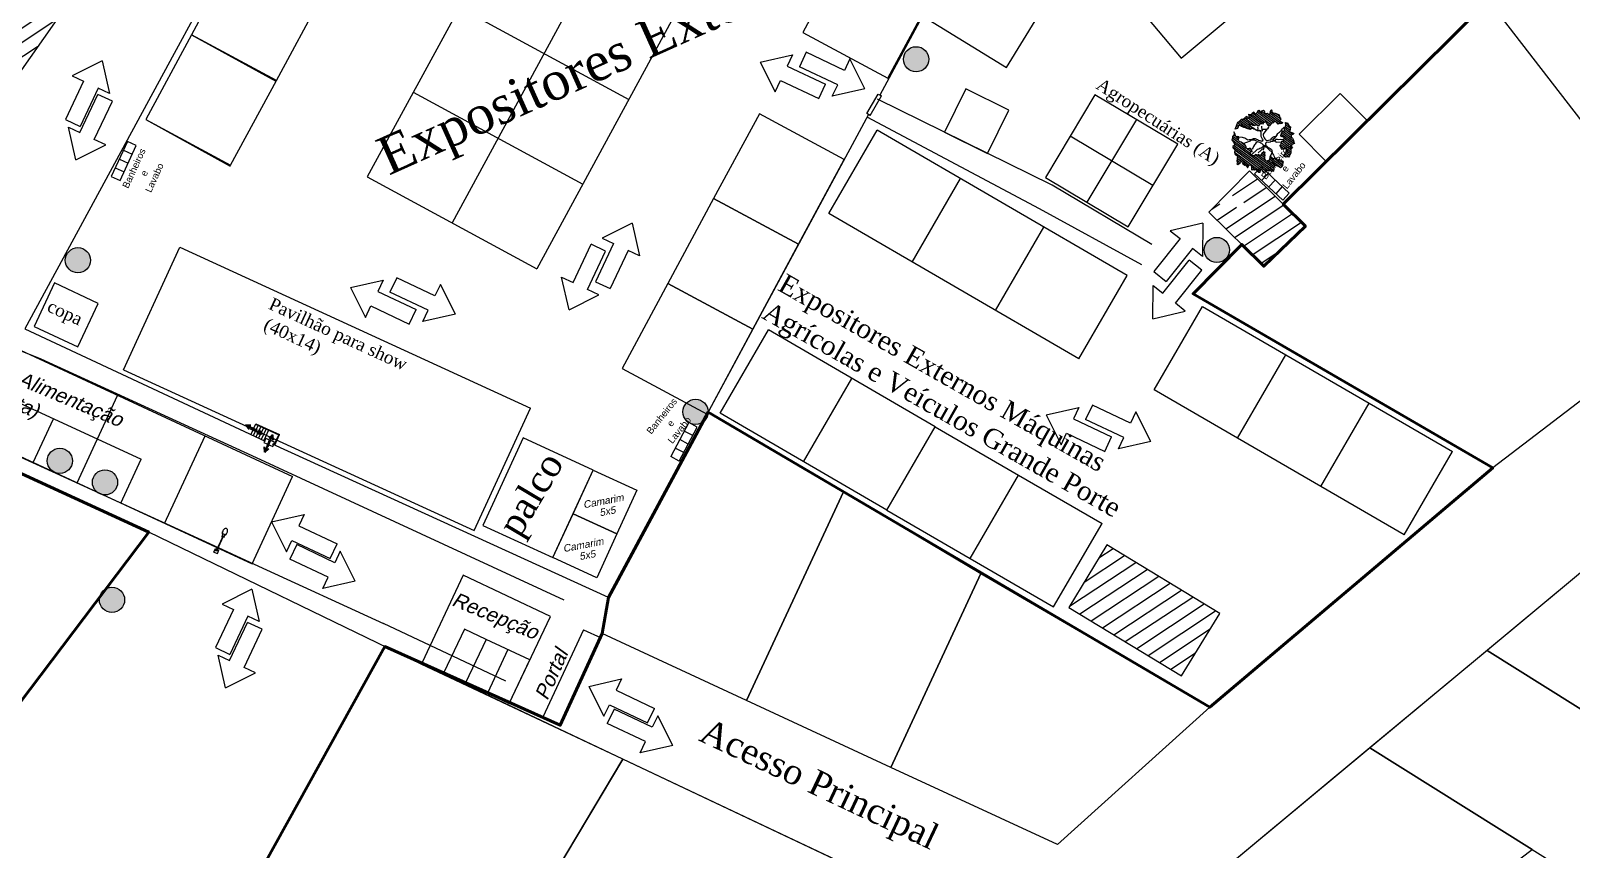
# Model space of a CAD drawing. Header units: metres. Extents: x 2113 to 5678, y -2764 to 956.
# Drawn here: x 3140.4 to 3300.1, y 589.1 to 674 of the extents above; entities that cross this region are included whole.
import ezdxf

# ---------------------------------------------------------------- set-up
doc = ezdxf.new("R2010")
doc.units = ezdxf.units.M
doc.header["$MEASUREMENT"] = 0
doc.linetypes.add('CONTINUO', pattern=[0])
for name, color, linetype in [('arvo', 7, 'Continuous'), ('ATUALIZADO', 4, 'Continuous'), ('ESTRUTURA', 7, 'Continuous'), ('PAREDE', 7, 'Continuous'), ('POSTE', 2, 'CONTINUO'), ('SITE', 85, 'Continuous'), ('TELHADO', 6, 'Continuous'), ('TextoÁreas', 7, 'Continuous'), ('TXT_QUADRAFISCAL_5000', 7, 'Continuous')]:
    doc.layers.add(name, color=color, linetype=linetype)
doc.styles.add('ROMANS', font='romans.shx')
doc.styles.get("Standard").update_dxf_attribs({"font": 'arial.ttf'})
doc.styles.add('TimesNewRoman', font='times.ttf')
doc.styles.add('util2000', font='arial.ttf', dxfattribs={"oblique": 12.000028})
pattern_1 = [(45, (14080.07, 98509.164), (-15.9099, 15.9099), [])]

# ---------------------------------------------------------------- blocks, each defined once
blk = doc.blocks.new('Setaxr01')
for p, q in [((1500, 0), (925, 450)), ((925, 450), (925, 175)), ((925, 175), (0, 175)), ((0, 175), (0, -175)), ((1500, 0), (925, -450)), ((925, -175), (0, -175)), ((925, -450), (925, -175))]:
    blk.add_line(p, q)
blk = doc.blocks.new('poste ilumi')
at = {"layer": 'POSTE', "color": 0, "linetype": 'ByBlock'}
for p, q in [((419680.49, 6988871.32), (419680.67, 6988871.22)), ((419680.67, 6988870.96), (419680.49, 6988870.86)), ((419680.73, 6988871.22), (419680.57, 6988871.3)), ((419680.73, 6988870.96), (419680.57, 6988870.88)), ((419680.67, 6988871.22), (419680.73, 6988871.22)), ((419680.67, 6988871.22), (419680.67, 6988870.96)), ((419680.67, 6988871.2), (419680.88, 6988871.2)), ((419680.67, 6988870.98), (419680.88, 6988870.98)), ((419680.67, 6988870.96), (419680.73, 6988870.96)), ((419680.73, 6988871.22), (419680.73, 6988871.2)), ((419680.73, 6988870.98), (419680.73, 6988870.96)), ((419680.88, 6988871.2), (419681, 6988871.18)), ((419680.88, 6988871.2), (419680.88, 6988870.98)), ((419680.88, 6988870.98), (419681, 6988871)), ((419681, 6988871.18), (419681, 6988871)), ((419681, 6988871.12), (419682.09, 6988871.12)), ((419681, 6988871.06), (419682.09, 6988871.06)), ((419682.09, 6988871.12), (419682.58, 6988871.16)), ((419682.58, 6988871.02), (419682.09, 6988871.06)), ((419682.78, 6988871.29), (419682.38, 6988871.29)), ((419682.38, 6988871.15), (419682.38, 6988871.29)), ((419682.38, 6988870.89), (419682.38, 6988871.04)), ((419682.78, 6988870.89), (419682.38, 6988870.89)), ((419682.58, 6988871.16), (419682.58, 6988871.02)), ((419682.78, 6988870.89), (419682.78, 6988871.29))]:
    blk.add_line(p, q, dxfattribs=at)
for centre, radius, start, end in [((419680.18, 6988871.09), 0.168, 148.5007, 180), ((419680.18, 6988871.09), 0.168, 180, 211.4993), ((419680.27, 6988871.03), 0.276, 124.0568, 148.5007), ((419680.27, 6988871.15), 0.276, 211.4993, 235.9432), ((419680.33, 6988870.94), 0.384, 105.6417, 124.0568), ((419680.33, 6988871.24), 0.384, 235.9432, 254.3583), ((419680.37, 6988870.8), 0.531, 90, 105.6417), ((419680.37, 6988871.38), 0.531, 254.3583, 270), ((419680.37, 6988870.8), 0.531, 74.3583, 90), ((419680.37, 6988871.38), 0.531, 270, 285.6417), ((419680.41, 6988870.94), 0.384, 66.6202, 74.3583), ((419680.41, 6988871.24), 0.384, 285.6417, 293.3798)]:
    blk.add_arc(centre, radius, start, end, dxfattribs=at)
blk = doc.blocks.new('agac2')
at = {"layer": 'arvo'}
h = blk.add_hatch(dxfattribs=at)
h.set_pattern_fill('ANSI31', color=74, scale=180, style=0)
h.set_pattern_definition(pattern_1)
h.paths.add_polyline_path([(14352, 98925), (14366, 98933), (14376, 98923), (14387, 98913), (14380, 98901), (14402, 98904), (14427, 98915), (14427, 98936), (14426, 98959), (14438, 98973), (14456, 98972), (14476, 98976), (14495, 98990), (14508, 99006), (14517, 99017), (14528, 99028), (14539, 99047), (14551, 99058), (14569, 99062), (14580, 99051), (14603, 99050), (14609, 99064), (14610, 99083), (14627, 99088), (14645, 99092), (14678, 99103), (14661, 99104), (14642, 99106), (14629, 99116), (14620, 99131), (14596, 99136), (14579, 99147), (14562, 99140), (14544, 99130), (14528, 99123), (14509, 99118), (14499, 99128), (14487, 99145), (14473, 99150), (14459, 99142), (14452, 99128), (14423, 99130), (14408, 99134), (14388, 99134), (14371, 99128), (14363, 99112), (14349, 99099), (14327, 99114), (14310, 99116), (14288, 99120), (14267, 99118), (14252, 99128), (14240, 99117), (14245, 99101), (14256, 99084), (14267, 99074), (14270, 99057), (14263, 99045), (14246, 99054), (14232, 99042), (14213, 99030), (14223, 99020), (14212, 99008), (14195, 99002), (14175, 98995), (14198, 98978), (14211, 98970), (14209, 98949), (14189, 98940), (14170, 98941), (14142, 98944), (14142, 98923), (14137, 98907), (14143, 98890), (14125, 98874), (14109, 98866), (14098, 98856), (14094, 98836), (14115, 98831), (14131, 98827), (14126, 98808), (14103, 98802), (14089, 98795), (14086, 98773), (14090, 98756), (14117, 98754), (14103, 98729), (14105, 98710), (14105, 98691), (14093, 98668), (14080, 98654), (14111, 98647), (14130, 98646), (14144, 98640), (14154, 98626), (14147, 98600), (14140, 98585), (14125, 98570), (14116, 98558), (14124, 98540), (14139, 98524), (14160, 98519), (14180, 98509), (14195, 98518), (14201, 98534), (14195, 98550), (14219, 98546), (14220, 98568), (14211, 98587), (14238, 98589), (14251, 98596), (14241, 98612), (14243, 98632), (14257, 98647), (14276, 98662), (14270, 98676), (14253, 98687), (14237, 98693), (14226, 98725), (14235, 98740), (14261, 98749), (14288, 98745), (14303, 98736), (14327, 98738), (14346, 98732), (14355, 98747), (14336, 98776), (14314, 98798), (14322, 98817), (14330, 98828), (14321, 98842), (14335, 98863), (14324, 98884), (14326, 98908), (14339, 98917)])
h = blk.add_hatch(dxfattribs=at)
h.set_pattern_fill('ANSI31', color=74, scale=180, style=0)
h.set_pattern_definition(pattern_1)
h.paths.add_polyline_path([(14834, 98886), (14828, 98905), (14859, 98902), (14853, 98916), (14839, 98938), (14828, 98956), (14832, 98980), (14821, 98991), (14809, 99007), (14799, 99027), (14785, 99040), (14710, 99083), (14716, 99051), (14733, 99039), (14749, 99030), (14757, 99017), (14753, 99002), (14750, 98987), (14732, 98974), (14723, 98957), (14715, 98945), (14705, 98931), (14699, 98917), (14688, 98896), (14680, 98888), (14679, 98884), (14702, 98858), (14717, 98869), (14724, 98883), (14746, 98892), (14742, 98877), (14741, 98848), (14725, 98843), (14722, 98822), (14722, 98801), (14720, 98784), (14708, 98768), (14727, 98751), (14737, 98730), (14724, 98712), (14744, 98693), (14749, 98667), (14732, 98658), (14714, 98645), (14694, 98644), (14688, 98624), (14715, 98596), (14719, 98565), (14730, 98556), (14733, 98538), (14719, 98520), (14695, 98506), (14699, 98479), (14694, 98452), (14704, 98443), (14714, 98454), (14723, 98466), (14732, 98478), (14748, 98468), (14760, 98458), (14772, 98467), (14784, 98475), (14801, 98472), (14820, 98475), (14826, 98489), (14836, 98510), (14844, 98523), (14850, 98546), (14856, 98563), (14882, 98560), (14895, 98567), (14880, 98580), (14865, 98584), (14834, 98601), (14844, 98612), (14861, 98629), (14858, 98647), (14861, 98663), (14883, 98659), (14905, 98667), (14904, 98686), (14891, 98693), (14881, 98707), (14893, 98717), (14917, 98732), (14910, 98748), (14893, 98752), (14879, 98770), (14866, 98791), (14884, 98797), (14904, 98803), (14891, 98824), (14875, 98830), (14863, 98840), (14875, 98851), (14882, 98870), (14860, 98869), (14842, 98874)])
h = blk.add_hatch(dxfattribs=at)
h.set_pattern_fill('ANSI31', color=74, scale=180, style=0)
h.set_pattern_definition(pattern_1)
h.paths.add_polyline_path([(14491, 98453), (14455, 98469), (14460, 98486), (14448, 98494), (14415, 98510), (14399, 98525), (14387, 98516), (14368, 98512), (14353, 98505), (14351, 98484), (14368, 98458), (14361, 98444), (14342, 98445), (14317, 98453), (14300, 98460), (14290, 98472), (14269, 98492), (14252, 98487), (14241, 98470), (14244, 98450), (14238, 98435), (14251, 98417), (14268, 98411), (14291, 98395), (14307, 98390), (14345, 98384), (14347, 98365), (14367, 98372), (14395, 98367), (14402, 98352), (14407, 98327), (14425, 98333), (14446, 98334), (14463, 98336), (14479, 98344), (14498, 98357), (14518, 98354), (14537, 98356), (14528, 98335), (14532, 98316), (14544, 98324), (14556, 98339), (14562, 98353), (14575, 98367), (14600, 98356), (14634, 98346), (14645, 98363), (14667, 98374), (14686, 98376), (14695, 98387), (14701, 98406), (14665, 98405), (14651, 98413), (14637, 98423), (14612, 98430), (14587, 98436), (14597, 98454), (14581, 98470), (14539, 98493), (14522, 98486), (14519, 98470), (14508, 98456)])
at = {"layer": 'arvo', "color": 74}
for points in [[(14678, 99103), (14661, 99104), (14642, 99106), (14629, 99116), (14620, 99131), (14596, 99136), (14579, 99147), (14562, 99140), (14544, 99130), (14528, 99123), (14509, 99118), (14499, 99128), (14487, 99145), (14473, 99150), (14459, 99142), (14452, 99128), (14423, 99130), (14408, 99134), (14388, 99134), (14371, 99128), (14363, 99112), (14349, 99099), (14327, 99114), (14310, 99116), (14288, 99120), (14267, 99118), (14252, 99128), (14240, 99117), (14245, 99101), (14256, 99084), (14267, 99074), (14270, 99057), (14263, 99045), (14246, 99054), (14232, 99042), (14213, 99030), (14223, 99020), (14212, 99008), (14195, 99002), (14175, 98995), (14198, 98978), (14211, 98970), (14209, 98949), (14189, 98940), (14170, 98941), (14142, 98944), (14142, 98923), (14137, 98907), (14143, 98890), (14125, 98874), (14109, 98866), (14098, 98856), (14094, 98836), (14115, 98831), (14131, 98827), (14126, 98808), (14103, 98802), (14089, 98795), (14086, 98773), (14090, 98756), (14117, 98754), (14103, 98729), (14105, 98710), (14105, 98691), (14093, 98668), (14080, 98654), (14111, 98647), (14130, 98646), (14144, 98640), (14154, 98626), (14147, 98600), (14140, 98585), (14125, 98570), (14116, 98558), (14124, 98540), (14139, 98524), (14160, 98519), (14180, 98509), (14195, 98518), (14201, 98534), (14195, 98550), (14219, 98546), (14220, 98568), (14211, 98587), (14238, 98589), (14251, 98596), (14241, 98612), (14243, 98632), (14257, 98647), (14276, 98662), (14270, 98676), (14253, 98687), (14237, 98693), (14226, 98725), (14235, 98740), (14261, 98749), (14288, 98745), (14303, 98736), (14327, 98738), (14346, 98732), (14355, 98747), (14336, 98776), (14314, 98798), (14322, 98817), (14330, 98828), (14321, 98842), (14335, 98863), (14324, 98884), (14326, 98908), (14339, 98917), (14352, 98925), (14366, 98933), (14376, 98923), (14387, 98913), (14380, 98901), (14402, 98904), (14427, 98915), (14427, 98936), (14426, 98959), (14438, 98973), (14456, 98972), (14476, 98976), (14495, 98990), (14508, 99006), (14517, 99017), (14528, 99028), (14539, 99047), (14551, 99058), (14569, 99062), (14580, 99051), (14603, 99050), (14609, 99064), (14610, 99083), (14627, 99088), (14645, 99092), (14678, 99103)], [(14603, 99050), (14594, 99004), (14585, 98991), (14577, 98973), (14567, 98959), (14558, 98949), (14548, 98938), (14547, 98918), (14545, 98894), (14548, 98877), (14553, 98857), (14548, 98836), (14539, 98820), (14530, 98809), (14519, 98794), (14512, 98779), (14505, 98767), (14501, 98752), (14510, 98736), (14526, 98742), (14543, 98748), (14564, 98751), (14583, 98748), (14604, 98745), (14623, 98745), (14636, 98755), (14643, 98775), (14647, 98792), (14657, 98807), (14666, 98818), (14676, 98834), (14691, 98851), (14685, 98869), (14679, 98883), (14683, 98898), (14690, 98913), (14696, 98926), (14707, 98944), (14718, 98964), (14728, 98981), (14736, 98994), (14743, 99006), (14751, 99018)], [(14710, 99083), (14785, 99040), (14799, 99027), (14809, 99007), (14821, 98991), (14832, 98980), (14828, 98956), (14839, 98938), (14853, 98916), (14859, 98902), (14828, 98905), (14834, 98886), (14842, 98874), (14860, 98869), (14882, 98870), (14875, 98851), (14863, 98840), (14875, 98830), (14891, 98824), (14904, 98803), (14884, 98797), (14866, 98791), (14879, 98770), (14893, 98752), (14910, 98748), (14917, 98732), (14893, 98717), (14881, 98707), (14891, 98693), (14904, 98686), (14905, 98667), (14883, 98659), (14861, 98663), (14858, 98647), (14861, 98629), (14844, 98612), (14834, 98601), (14865, 98584), (14880, 98580), (14895, 98567), (14882, 98560), (14856, 98563), (14850, 98546), (14844, 98523), (14836, 98510), (14826, 98489), (14820, 98475), (14801, 98472), (14784, 98475), (14772, 98467), (14760, 98458), (14748, 98468), (14732, 98478), (14723, 98466), (14714, 98454), (14704, 98443), (14694, 98452), (14699, 98479), (14695, 98506), (14719, 98520), (14733, 98538), (14730, 98556), (14719, 98565), (14715, 98596), (14688, 98624), (14694, 98644), (14714, 98645), (14732, 98658), (14749, 98667), (14744, 98693), (14724, 98712), (14737, 98730), (14727, 98751), (14708, 98768), (14720, 98784), (14722, 98801), (14722, 98822), (14725, 98843), (14741, 98848), (14742, 98877), (14746, 98892), (14724, 98883), (14717, 98869), (14702, 98858), (14678, 98885), (14688, 98896), (14699, 98917), (14705, 98931), (14715, 98945), (14723, 98957), (14732, 98974), (14750, 98987), (14753, 99002), (14757, 99017), (14749, 99030), (14733, 99039), (14716, 99051), (14710, 99083)], [(14339, 98917), (14402, 98827), (14404, 98809), (14411, 98792), (14415, 98775), (14422, 98760), (14428, 98745), (14441, 98737), (14454, 98746), (14468, 98760), (14478, 98770), (14487, 98783), (14493, 98797), (14500, 98811), (14488, 98838), (14475, 98845), (14466, 98859), (14446, 98874), (14428, 98886), (14415, 98898)], [(14410, 98739), (14352, 98826)], [(14508, 99006), (14528, 98904), (14534, 98890), (14534, 98868), (14532, 98851), (14524, 98835), (14515, 98823)], [(14746, 98892), (14709, 98860), (14697, 98847), (14687, 98835), (14677, 98825), (14667, 98812), (14660, 98801), (14657, 98784), (14673, 98776), (14698, 98780)], [(14473, 98569), (14475, 98587), (14476, 98609), (14476, 98629), (14472, 98645), (14470, 98664), (14475, 98684), (14472, 98704), (14458, 98712), (14434, 98709), (14418, 98693), (14406, 98680), (14397, 98669), (14387, 98658), (14371, 98644), (14356, 98639), (14330, 98640), (14309, 98634), (14293, 98629), (14276, 98622), (14254, 98621)], [(14330, 98640), (14270, 98686)], [(14330, 98640), (14373, 98674), (14391, 98687), (14402, 98696), (14414, 98706), (14426, 98717), (14437, 98728), (14425, 98735), (14410, 98739), (14395, 98747), (14378, 98755)], [(14549, 98545), (14511, 98586), (14503, 98599), (14493, 98611), (14490, 98593), (14490, 98573), (14497, 98559), (14497, 98541), (14489, 98526), (14488, 98503), (14485, 98486), (14482, 98469)], [(14649, 98664), (14591, 98721), (14576, 98726), (14557, 98722), (14541, 98717), (14525, 98711), (14510, 98700), (14500, 98684), (14501, 98663), (14504, 98642), (14510, 98625), (14521, 98614), (14532, 98602), (14537, 98580), (14541, 98559), (14549, 98545), (14568, 98527), (14579, 98515), (14586, 98501), (14594, 98487), (14606, 98471), (14621, 98457), (14631, 98445), (14640, 98432)], [(14657, 98784), (14638, 98725), (14659, 98723), (14677, 98725), (14697, 98725)], [(14659, 98723), (14649, 98664), (14661, 98646), (14672, 98635), (14690, 98628)], [(14701, 98406), (14695, 98387), (14686, 98376), (14667, 98374), (14645, 98363), (14634, 98346), (14600, 98356), (14575, 98367), (14562, 98353), (14556, 98339), (14544, 98324), (14532, 98316), (14528, 98335), (14537, 98356), (14518, 98354), (14498, 98357), (14479, 98344), (14463, 98336), (14446, 98334), (14425, 98333), (14407, 98327), (14402, 98352), (14395, 98367), (14367, 98372), (14347, 98365), (14345, 98384), (14307, 98390), (14291, 98395), (14268, 98411), (14251, 98417), (14238, 98435), (14244, 98450), (14241, 98470), (14252, 98487), (14269, 98492), (14290, 98472), (14300, 98460), (14317, 98453), (14342, 98445), (14361, 98444), (14368, 98458), (14351, 98484), (14353, 98505), (14368, 98512), (14387, 98516), (14399, 98525), (14415, 98510), (14448, 98494), (14460, 98486), (14455, 98469), (14491, 98453), (14508, 98456), (14519, 98470), (14522, 98486), (14539, 98493), (14581, 98470), (14597, 98454), (14587, 98436), (14612, 98430), (14637, 98423), (14651, 98413), (14665, 98405), (14701, 98406)], [(14448, 98494), (14453, 98569), (14473, 98569)]]:
    blk.add_lwpolyline(points, dxfattribs=at)

msp = doc.modelspace()

# ---------------------------------------------------------------- hatches: boundary and pattern name
at = {"layer": 'ATUALIZADO'}
h = msp.add_hatch(dxfattribs=at)
h.set_pattern_fill('ANSI31,_O', color=256, scale=10, angle=-11.55807)
h.set_pattern_definition([(33.44193, (0, 0), (-0.68886446, 1.04305597), [])])
h.paths.add_polyline_path([(3154.807, 691.884), (3138.214, 703.547), (3119.723, 677.238), (3136.389, 665.641)])
h.paths.add_polyline_path([(3134.847, 672.554), (3145.506, 688.794), (3140.128, 694.225), (3129.469, 677.985)], flags=24)
h = msp.add_hatch(dxfattribs=at)
h.set_pattern_fill('ANSI31,_O', color=256, scale=10, angle=-11.55807)
h.set_pattern_definition([(33.44193, (2768.8726, 79.0474), (-0.6888645, 1.043056), [])])
h.paths.add_polyline_path([(3259.752, 607.043), (3263.698, 613.531), (3252.003, 620.644), (3248.057, 614.156)])
at = {"layer": 'PAREDE'}
h = msp.add_hatch(color=5, dxfattribs=at)
h.dxf.hatch_style = 1
h.paths.add_polyline_path([(3233.521, 671.015, 1), (3230.906, 671.015, 1)])
h = msp.add_hatch(color=5, dxfattribs=at)
h.dxf.hatch_style = 1
h.paths.add_polyline_path([(3264.705, 651.231, 1), (3262.09, 651.231, 1)])
h = msp.add_hatch(color=5, dxfattribs=at)
h.dxf.hatch_style = 1
h.paths.add_polyline_path([(3146.597, 650.164, 1), (3143.983, 650.164, 1)])
h = msp.add_hatch(color=5, dxfattribs=at)
h.dxf.hatch_style = 1
h.paths.add_polyline_path([(3210.638, 634.439, 1), (3208.024, 634.439, 1)])
h = msp.add_hatch(color=5, dxfattribs=at)
h.dxf.hatch_style = 1
h.paths.add_polyline_path([(3144.724, 629.35, 1), (3142.109, 629.35, 1)])
h = msp.add_hatch(color=5, dxfattribs=at)
h.dxf.hatch_style = 1
h.paths.add_polyline_path([(3149.404, 627.12, 1), (3146.79, 627.12, 1)])
h = msp.add_hatch(color=5, dxfattribs=at)
h.dxf.hatch_style = 1
h.paths.add_polyline_path([(3150.13, 614.938, 1), (3147.516, 614.938, 1)])

# ---------------------------------------------------------------- linework, layer by layer
for p, q in [((3234.196, 632.895), (3242.845, 627.876)), ((3242.845, 627.876), (3251.494, 622.857)), ((3229.177, 624.246), (3237.826, 619.227)), ((3237.826, 619.227), (3246.475, 614.208))]:
    msp.add_line(p, q)
at = {"color": 1, "lineweight": 60, "flags": 128}
for points in [[(3291.422, 676.938), (3270.28, 655.968), (3272.584, 653.696), (3268.27, 649.548), (3265.987, 651.799), (3260.944, 646.686), (3292.021, 628.622), (3262.667, 603.783), (3210.652, 634.407), (3200.317, 615.171), (3199.666, 611.438), (3195.315, 601.926), (3177.114, 610.093), (3163.566, 585.6)], [(3129.079, 590.798), (3152.633, 621.949), (3127.03, 633.697)]]:
    msp.add_lwpolyline(points, dxfattribs=at)
msp.add_lwpolyline([(3271.935, 663.244), (3274.752, 660.404), (3279.012, 664.629), (3276.195, 667.469)], close=True)
at = {"layer": 'ATUALIZADO'}
for p, q in [((3227.093, 665.377), (3228.276, 667.407)), ((3227.439, 665.176), (3228.621, 667.205)), ((3228.276, 667.407), (3228.621, 667.205)), ((3274.753, 660.403), (3281.854, 667.444)), ((3227.439, 665.176), (3227.093, 665.377)), ((3177.114, 610.093), (3163.566, 585.6))]:
    msp.add_line(p, q, dxfattribs=at)
at = {"layer": 'ATUALIZADO', "linetype": 'Continuous'}
for p, q in [((3265.036, 656.894), (3267.614, 658.597)), ((3264.331, 653.433), (3269.434, 656.803)), ((3266.208, 656.171), (3268.524, 657.7)), ((3262.867, 655.462), (3263.708, 656.018)), ((3263.421, 654.33), (3265.44, 655.663)), ((3265.241, 652.536), (3270.343, 655.906)), ((3266.15, 651.638), (3271.253, 655.008)), ((3267.06, 650.741), (3272.163, 654.111)), ((3267.97, 649.844), (3269.669, 650.966))]:
    msp.add_line(p, q, dxfattribs=at)
at = {"layer": 'ATUALIZADO'}
for points in [[(3138.214, 703.547), (3154.807, 691.884), (3136.389, 665.641), (3119.723, 677.238), (3138.214, 703.547)], [(3245.496, 698.889), (3239.111, 687.097), (3228.449, 667.306)], [(3163.702, 687.144), (3155.27, 671.628), (3139.801, 643.062), (3164.701, 631.408)], [(3291.568, 677.075), (3270.28, 655.968)], [(3246.31, 657.961), (3228.203, 666.884)], [(3227.266, 665.276), (3210.475, 634.077)], [(3245.005, 655.49), (3227.131, 665.026)], [(3266.775, 659.425), (3262.574, 655.165)], [(3266.775, 659.425), (3272.584, 653.696)], [(3256.661, 651.801), (3246.31, 657.961)], [(3255.626, 649.693), (3245.005, 655.49)], [(3262.574, 655.165), (3268.27, 649.548)], [(3272.584, 653.696), (3268.27, 649.548)], [(3265.987, 651.799), (3260.944, 646.686), (3292.021, 628.622), (3262.667, 603.783), (3210.652, 634.407), (3200.317, 615.171), (3165.459, 631.09)], [(3115.824, 640.54), (3120.507, 646.577), (3127.409, 645.561), (3141.46, 639.949)], [(3141.46, 639.949), (3163.31, 629.906), (3195.685, 614.939)], [(3127.475, 635.175), (3158.952, 620.769), (3164.013, 618.428)], [(3113.843, 618.581), (3125.625, 633.391), (3127.03, 633.697), (3152.633, 621.949), (3129.079, 590.798), (3128.399, 579.052), (3153.662, 567.693)], [(3252.003, 620.644), (3248.057, 614.156), (3259.752, 607.043), (3263.698, 613.531), (3252.003, 620.644)], [(3164.013, 618.428), (3176.98, 612.487)], [(3189.679, 606.489), (3176.98, 612.487)]]:
    msp.add_lwpolyline(points, dxfattribs=at)
at = {"layer": 'ESTRUTURA'}
for p, q in [((3150.42, 662.484), (3148.751, 658.848)), ((3149.66, 658.431), (3151.329, 662.067)), ((3150.003, 661.575), (3150.912, 661.158)), ((3151.329, 662.067), (3150.42, 662.484)), ((3149.168, 659.757), (3150.077, 659.339)), ((3149.586, 660.666), (3150.495, 660.249)), ((3267.994, 659.849), (3267.311, 659.119)), ((3270.914, 657.115), (3267.994, 659.849)), ((3148.751, 658.848), (3149.66, 658.431)), ((3267.311, 659.119), (3270.231, 656.385)), ((3268.724, 659.166), (3268.041, 658.436)), ((3269.454, 658.482), (3268.771, 657.752)), ((3270.184, 657.799), (3269.501, 657.069)), ((3270.231, 656.385), (3270.914, 657.115)), ((3150.017, 638.799), (3155.857, 651.523)), ((3155.857, 651.523), (3192.21, 634.835)), ((3131.264, 644.566), (3167.55, 627.735)), ((3129.16, 640.03), (3151.839, 629.511)), ((3150.017, 638.799), (3186.369, 622.112)), ((3145.199, 627.079), (3149.407, 636.15)), ((3127.056, 635.494), (3163.343, 618.663)), ((3186.369, 622.112), (3192.21, 634.835)), ((3140.663, 629.182), (3142.767, 633.718)), ((3208.639, 633.326), (3207.701, 631.559)), ((3208.585, 631.09), (3209.523, 632.857)), ((3209.523, 632.857), (3208.639, 633.326)), ((3154.271, 622.871), (3158.479, 631.943)), ((3207.701, 631.559), (3206.763, 629.793)), ((3207.647, 629.324), (3208.585, 631.09)), ((3208.585, 631.09), (3207.701, 631.559)), ((3209.054, 631.974), (3208.17, 632.443)), ((3149.735, 624.975), (3151.839, 629.511)), ((3207.647, 629.324), (3206.763, 629.793)), ((3208.116, 630.207), (3207.232, 630.676)), ((3163.343, 618.663), (3167.55, 627.735)), ((3185.367, 611.9), (3183.232, 607.379)), ((3187.628, 610.833), (3185.367, 611.9)), ((3197.726, 611.831), (3193.501, 602.768)), ((3197.726, 611.831), (3199.54, 610.99)), ((3187.628, 610.833), (3185.493, 606.312)), ((3187.628, 610.833), (3185.493, 606.312)), ((3199.54, 610.99), (3195.315, 601.926)), ((3199.54, 610.99), (3195.315, 601.926)), ((3189.889, 609.766), (3187.754, 605.244)), ((3193.501, 602.768), (3195.315, 601.926))]:
    msp.add_line(p, q, dxfattribs=at)
for points in [[(3191.449, 631.737), (3187.277, 622.649), (3194.547, 619.312), (3198.719, 628.4)], [(3203.263, 626.314), (3201.177, 621.77), (3196.633, 623.856), (3198.719, 628.4)], [(3201.177, 621.77), (3199.091, 617.226), (3194.547, 619.312), (3196.633, 623.856)], [(3180.972, 608.447), (3190.014, 604.177), (3194.284, 613.219), (3185.242, 617.489)], [(3185.493, 606.312), (3190.014, 604.177), (3192.149, 608.698), (3187.628, 610.833)]]:
    msp.add_lwpolyline(points, close=True, dxfattribs=at)
at = {"layer": 'PAREDE'}
for p, q in [((3199.143, 702.76), (3175.295, 658.814)), ((3207.933, 697.99), (3184.084, 654.045)), ((3216.722, 693.22), (3192.873, 649.275)), ((3184.834, 676.393), (3202.412, 666.853)), ((3157.061, 673.563), (3165.816, 668.731)), ((3157.061, 673.563), (3165.816, 668.731)), ((3180.064, 667.603), (3197.643, 658.064)), ((3152.322, 664.757), (3161.077, 659.925)), ((3152.322, 664.757), (3161.077, 659.925)), ((3255.053, 664.771), (3249.912, 656.194)), ((3223.15, 654.999), (3228.169, 663.648)), ((3254.116, 648.591), (3228.169, 663.648)), ((3256.771, 657.912), (3248.194, 663.053)), ((3175.295, 658.814), (3192.873, 649.275)), ((3231.799, 649.98), (3236.818, 658.629)), ((3249.097, 639.942), (3223.15, 654.999)), ((3240.448, 644.961), (3245.467, 653.61)), ((3249.097, 639.942), (3254.116, 648.591)), ((3256.887, 636.719), (3261.906, 645.369)), ((3261.906, 645.369), (3287.854, 630.312)), ((3211.878, 634.284), (3216.897, 642.933)), ((3234.196, 632.895), (3216.897, 642.933)), ((3265.536, 631.7), (3270.555, 640.35)), ((3220.527, 629.265), (3225.546, 637.914)), ((3282.835, 621.662), (3256.887, 636.719)), ((3229.177, 624.246), (3211.878, 634.284)), ((3274.186, 626.681), (3279.205, 635.331)), ((3163.239, 632.11), (3163.74, 633.2)), ((3163.512, 631.984), (3164.013, 633.075)), ((3163.719, 633.154), (3166.127, 632.049)), ((3163.74, 633.2), (3166.194, 632.073)), ((3163.785, 631.859), (3164.285, 632.95)), ((3164.057, 631.734), (3164.558, 632.825)), ((3164.33, 631.609), (3164.831, 632.7)), ((3229.177, 624.246), (3234.196, 632.895)), ((3164.603, 631.484), (3165.103, 632.574)), ((3165.648, 631.004), (3166.127, 632.049)), ((3165.693, 630.983), (3166.194, 632.074)), ((3166.148, 632.094), (3166.148, 632.095)), ((3282.835, 621.662), (3287.854, 630.312)), ((3237.826, 619.227), (3242.845, 627.876)), ((3180.899, 608.26), (3152.633, 621.949)), ((3246.475, 614.208), (3251.494, 622.857)), ((3201.793, 598.394), (3177.114, 610.093)), ((3201.793, 598.394), (3180.899, 608.26)), ((3192.293, 582.454), (3201.793, 598.394)), ((3238.527, 581.048), (3201.793, 598.394))]:
    msp.add_line(p, q, dxfattribs=at)
for points in [[(3233.066, 675.391), (3241.592, 670.165), (3257.271, 695.741), (3248.746, 700.968)], [(3267.36, 677.565), (3260.937, 685.229), (3253.273, 678.806), (3259.696, 671.142)], [(3161.801, 682.369), (3157.061, 673.563), (3165.867, 668.824), (3170.606, 677.63)], [(3225.202, 682.599), (3220.463, 673.793), (3229.268, 669.054), (3234.007, 677.86)], [(3260.485, 583.95), (3313.686, 558.828), (3352.591, 589.086), (3360.141, 594.957), (3371.892, 604.096), (3383.554, 613.166), (3394.954, 622.032), (3412.527, 635.699), (3395.698, 655.943), (3375.833, 679.839), (3362.949, 669.128), (3351.152, 659.322), (3339.703, 649.804), (3329.647, 641.445), (3317.909, 631.687), (3303.57, 619.767)], [(3260.485, 583.95), (3313.686, 558.828), (3352.591, 589.086), (3360.141, 594.957), (3371.892, 604.096), (3383.554, 613.166), (3394.954, 622.032), (3412.527, 635.699), (3395.698, 655.943), (3375.833, 679.839), (3362.949, 669.128), (3351.152, 659.322), (3339.703, 649.804), (3329.647, 641.445), (3317.909, 631.687), (3303.57, 619.767)], [(3157.061, 673.563), (3152.322, 664.757), (3161.128, 660.018), (3165.867, 668.824)], [(3239.628, 661.253), (3241.839, 665.738), (3237.354, 667.949), (3235.143, 663.464)], [(3245.623, 658.764), (3254.2, 653.623), (3259.341, 662.2), (3250.764, 667.341)], [(3215.956, 665.362), (3211.217, 656.556), (3220.022, 651.817), (3224.762, 660.623)], [(3211.217, 656.556), (3206.478, 647.751), (3215.283, 643.012), (3220.022, 651.817)], [(3140.757, 643.285), (3145.286, 641.166), (3147.405, 645.694), (3142.877, 647.814)], [(3206.478, 647.751), (3201.738, 638.945), (3210.544, 634.206), (3215.283, 643.012)], [(3164.782, 631.688), (3164.585, 631.25), (3165.49, 630.842), (3165.692, 631.278)], [(3238.925, 617.652), (3229.603, 597.553), (3214.635, 604.496), (3224.678, 626.149)], [(3238.925, 617.652), (3229.603, 597.553), (3214.635, 604.496), (3224.678, 626.149)], [(3260.485, 583.95), (3313.686, 558.828), (3352.591, 589.086), (3329.833, 603.33), (3303.57, 619.767)], [(3260.485, 583.95), (3313.686, 558.828), (3352.591, 589.086), (3329.833, 603.33), (3303.57, 619.767)], [(3315.775, 594.433), (3317.47, 593.371), (3329.526, 603.521), (3303.57, 619.767), (3291.426, 609.672)], [(3315.775, 594.433), (3317.47, 593.371), (3329.526, 603.521), (3303.57, 619.767), (3291.426, 609.672)], [(3246.875, 589.542), (3229.603, 597.553), (3238.925, 617.652), (3262.667, 603.783)], [(3246.875, 589.542), (3229.603, 597.553), (3238.925, 617.652), (3262.667, 603.783)], [(3279.282, 599.576), (3296.114, 589.042), (3303.617, 584.346), (3315.775, 594.433), (3291.426, 609.672)], [(3279.282, 599.576), (3296.114, 589.042), (3303.617, 584.346), (3315.775, 594.433), (3291.426, 609.672)], [(3278.281, 575.547), (3296.114, 589.042), (3279.282, 599.576), (3260.485, 583.95)], [(3278.281, 575.547), (3296.114, 589.042), (3279.282, 599.576), (3260.485, 583.95)], [(3201.793, 598.394), (3192.293, 582.454), (3223.231, 567.845), (3238.527, 581.048)], [(3201.793, 598.394), (3192.293, 582.454), (3223.231, 567.845), (3238.527, 581.048)]]:
    msp.add_lwpolyline(points, close=True, dxfattribs=at)
for points in [[(3291.426, 676.934), (3291.568, 677.075), (3291.568, 677.075), (3315.295, 646.419), (3292.021, 628.622), (3292.021, 628.622), (3292.021, 628.622)], [(3224.678, 626.149), (3224.678, 626.149), (3224.678, 626.149), (3214.635, 604.496), (3199.666, 611.438), (3200.317, 615.171)]]:
    msp.add_lwpolyline(points, dxfattribs=at)
for centre in [(3232.213, 671.015), (3263.397, 651.231), (3145.29, 650.164), (3209.331, 634.439), (3143.417, 629.35), (3148.097, 627.12), (3148.823, 614.938)]:
    msp.add_circle(centre, 1.307, dxfattribs=at)
at = {"layer": 'TELHADO', "lineweight": 40}
for p, q in [((3163.891, 632.489), (3162.682, 633.071)), ((3162.682, 633.071), (3163.234, 633.061)), ((3162.682, 633.071), (3163.034, 632.647)), ((3163.891, 632.489), (3162.682, 633.071)), ((3162.682, 633.071), (3163.234, 633.061)), ((3162.682, 633.071), (3163.034, 632.647)), ((3163.201, 632.722), (3164.409, 632.14)), ((3163.201, 632.722), (3164.409, 632.14)), ((3164.409, 632.14), (3163.858, 632.15)), ((3164.409, 632.14), (3163.858, 632.15)), ((3164.409, 632.14), (3164.058, 632.565)), ((3164.409, 632.14), (3164.058, 632.565)), ((3165.167, 631.516), (3164.68, 630.265)), ((3165.167, 631.516), (3164.68, 630.265)), ((3164.988, 630.809), (3165.474, 632.06)), ((3164.988, 630.809), (3165.474, 632.06)), ((3165.474, 632.06), (3165.078, 631.676)), ((3165.474, 632.06), (3165.078, 631.676)), ((3165.474, 632.06), (3165.507, 631.509)), ((3165.474, 632.06), (3165.507, 631.509)), ((3164.68, 630.265), (3164.647, 630.816)), ((3164.68, 630.265), (3164.647, 630.816)), ((3164.68, 630.265), (3165.076, 630.649)), ((3164.68, 630.265), (3165.076, 630.649))]:
    msp.add_line(p, q, dxfattribs=at)
at = {"layer": 'TXT_QUADRAFISCAL_5000', "lineweight": 100}
msp.add_circle((3219.298, 602.739), 237.953, dxfattribs=at)
msp.add_circle((3219.298, 602.739), 237.953, dxfattribs=at)

# ---------------------------------------------------------------- block references
at = {"layer": 'ATUALIZADO', "rotation": 245.7546689965475}
msp.add_blockref('poste ilumi', (-6196921.266, 3253226.528), dxfattribs=at)
at = {"layer": 'SITE', "xscale": 0.007776000000405479, "yscale": 0.007776000000405479, "zscale": 0.007776000000405479, "rotation": 98.48733447199184}
msp.add_blockref('agac2', (4044.204, 664.333), dxfattribs=at)
at = {"layer": 'TELHADO', "lineweight": 40}
for p, xscale, yscale, zscale, rotation in [((3222.466, 667.679), 0.004741178336992526, 0.004741178336992526, 0.004741178336992526, 154.7231780143663), ((3220.467, 670.988), 0.004741178336992526, 0.004741178336992526, 0.004741178336992526, 334.7231780143662), ((3144.761, 664.407), 0.004741178758069244, 0.004741178758069244, 0.004741178758069244, 64.7231804172141), ((3148.112, 667.023), 0.004741178758069244, 0.004741178758069244, 0.004741178758069244, 244.7231804172141), ((3257.509, 648.465), 0.004741178336992526, 0.004741178336992526, 0.004741178336992526, 51.4796053373714), ((3199.726, 647.582), 0.004741178758069244, 0.004741178758069244, 0.004741178758069244, 64.7231804172141), ((3199.255, 651.463), 0.004741178758069244, 0.004741178758069244, 0.004741178758069244, 244.7231804172141), ((3261.189, 649.652), 0.004741178336992526, 0.004741178336992526, 0.004741178336992526, 231.4796053373715), ((3179.998, 644.298), 0.004741178336992526, 0.004741178336992526, 0.004741178336992526, 154.7231780143663), ((3177.999, 647.607), 0.004741178336992526, 0.004741178336992526, 0.004741178336992526, 334.7231780143662), ((3252.136, 631.087), 0.004741178336992526, 0.004741178336992526, 0.004741178336992526, 154.7231780143663), ((3250.138, 634.397), 0.004741178336992526, 0.004741178336992526, 0.004741178336992526, 334.7231780143662), ((3171.805, 619.983), 0.004741178336992526, 0.004741178336992526, 0.004741178336992526, 154.7231780143663), ((3167.621, 619.911), 0.004741178336992526, 0.004741178336992526, 0.004741178336992526, 334.7231780143662), ((3160.291, 609.624), 0.004741178758069244, 0.004741178758069244, 0.004741178758069244, 64.7231804172141), ((3163.641, 612.24), 0.004741178758069244, 0.004741178758069244, 0.004741178758069244, 244.7231804172141), ((3204.721, 602.924), 0.004741178336992526, 0.004741178336992526, 0.004741178336992526, 154.7231780143663), ((3204.721, 602.924), 0.004741178336992526, 0.004741178336992526, 0.004741178336992526, 154.7231780143663), ((3200.538, 602.852), 0.004741178336992526, 0.004741178336992526, 0.004741178336992526, 334.7231780143662), ((3200.538, 602.852), 0.004741178336992526, 0.004741178336992526, 0.004741178336992526, 334.7231780143662)]:
    msp.add_blockref('Setaxr01', p, dxfattribs=dict(at, xscale=xscale, yscale=yscale, zscale=zscale, rotation=rotation))

# ---------------------------------------------------------------- texts
at = {"layer": 'PAREDE', "color": 1, "char_height": 0.7, "attachment_point": 7}
for insert, rotation in [((3153.525, 658.529), 65.31048), ((3271.646, 658.7), 51.50231), ((3207.912, 632.28), 51.50231)]:
    msp.add_mtext('\\pi-2.14703;{\\C256;Banheiros\\P\\pi-0.23373;e\\P\\pi-1.55017;Lavabo}', dxfattribs=dict(at, insert=insert, rotation=rotation))
at = {"layer": 'PAREDE', "attachment_point": 1, "style": 'ROMANS'}
for s, width, insert, char_height, rotation in [('{\\fTimes New Roman|b0|i0|c0|p18;Expositores Externos Máquinas Agrícolas e Veículos Grande Porte}', 47.99742, (3218.737, 648.854), 2, 330.40266), ('{\\fTimes New Roman|b0|i0|c0|p18;palco}', 57.76889, (3188.674, 622.7), 2.8, 59.23219)]:
    msp.add_mtext_dynamic_manual_height_columns(s, width=width, gutter_width=15, heights=[0], dxfattribs=dict(at, insert=insert, char_height=char_height, rotation=rotation))
at = {"layer": 'PAREDE', "color": 1, "char_height": 1.5, "attachment_point": 7, "style": 'util2000'}
for s, insert, rotation in [('{\\f@Arial Unicode MS|b0|i0|c0|p34;\\C256;Praça de Alimentação\\P(área aberta)}', (3129.53, 638.036), 337.25541), ('{\\f@Arial Unicode MS|b0|i0|c0|p34;\\C256;Recepção}', (3183.768, 613.98), 337.39254), ('{\\f@Arial Unicode MS|b0|i0|c0|p34;\\C256;Portal}', (3193.985, 604.395), 66.22422)]:
    msp.add_mtext(s, dxfattribs=dict(at, insert=insert, rotation=rotation))
at = {"layer": 'PAREDE', "color": 1, "char_height": 0.75, "width": 2.58285, "attachment_point": 7, "rotation": 10.71325, "style": 'util2000'}
for s, insert in [('{\\f@Arial Unicode MS|b0|i0|c0|p34;\\C256;Camarim}', (3197.76, 624.414)), ('{\\f@Arial Unicode MS|b0|i0|c0|p34;\\C256;5x5}', (3199.444, 623.591)), ('{\\f@Arial Unicode MS|b0|i0|c0|p34;\\C256;Camarim}', (3195.674, 619.87)), ('{\\f@Arial Unicode MS|b0|i0|c0|p34;\\C256;5x5}', (3197.358, 619.047))]:
    msp.add_mtext(s, dxfattribs=dict(at, insert=insert))
at = {"layer": 'TextoÁreas', "style": 'TimesNewRoman'}
for s, height, rotation, p in [('Expositores Externos', 3.93287, 24.16403, (3177.529, 658.928)), ('Agropecuárias (A)', 1.31096, 326.98073, (3250.764, 668.048)), ('copa', 1.311, 335.34267, (3141.982, 644.93)), ('Pavilhão para show', 1.31096, 335.34267, (3164.967, 645.159)), ('(40x14)', 1.311, 335.34267, (3164.434, 643.031)), ('Acesso Principal', 2.62191, 334.72316, (3209.557, 600.379))]:
    msp.add_text(s, height=height, rotation=rotation, dxfattribs=at).set_placement(p)

doc.saveas('drawing.dxf')
